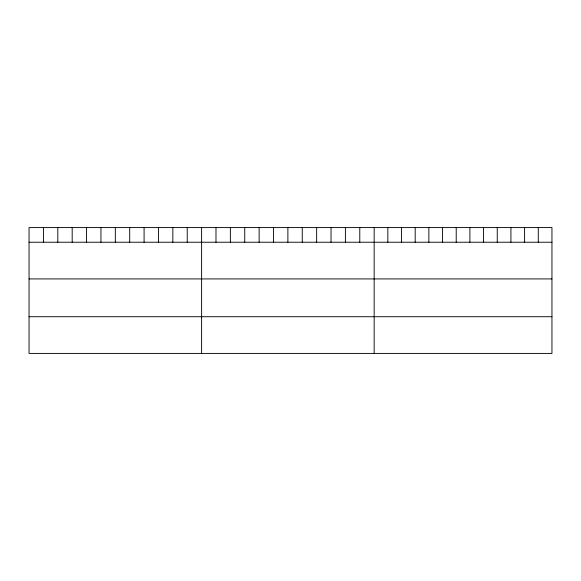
<?xml version="1.0" encoding="UTF-8"?>
<svg xmlns="http://www.w3.org/2000/svg" width="581" height="581" viewBox="0 0 581 581"><rect width="100%" height="100%" fill="white"/><g stroke="black" fill="none" stroke-linecap="round" stroke-linejoin="round"><path stroke-width="0.87" d="M551.95 242.233L551.95 353.415L29.05 353.415L29.05 227.585L551.95 227.585L551.95 242.233L29.05 242.233M29.05 278.924L551.95 278.924M29.05 316.725L551.95 316.725M538.275 227.585L538.275 242.233M524.599 227.585L524.599 242.233M510.924 227.585L510.924 242.233M497.249 227.585L497.249 242.233M483.574 227.585L483.574 242.233M469.898 227.585L469.898 242.233M456.216 227.585L456.216 242.233M442.54 227.585L442.54 242.233M428.865 227.585L428.865 242.233M415.19 227.585L415.19 242.233M401.515 227.585L401.515 242.233M387.839 227.585L387.839 242.233M374.164 227.585L374.164 353.415M359.784 227.585L359.784 242.233M345.404 227.585L345.404 242.233M331.025 227.585L331.025 242.233M316.645 227.585L316.645 242.233M302.265 227.585L302.265 242.233M287.885 227.585L287.885 242.233M273.506 227.585L273.506 242.233M259.126 227.585L259.126 242.233M244.746 227.585L244.746 242.233M230.366 227.585L230.366 242.233M215.987 227.585L215.987 242.233M201.607 227.585L201.607 353.415M187.227 227.585L187.227 242.233M172.847 227.585L172.847 242.233M158.468 227.585L158.468 242.233M144.088 227.585L144.088 242.233M129.708 227.585L129.708 242.233M115.329 227.585L115.329 242.233M100.949 227.585L100.949 242.233M86.569 227.585L86.569 242.233M72.189 227.585L72.189 242.233M57.809 227.585L57.809 242.233M43.43 227.585L43.43 242.233"/></g></svg>
